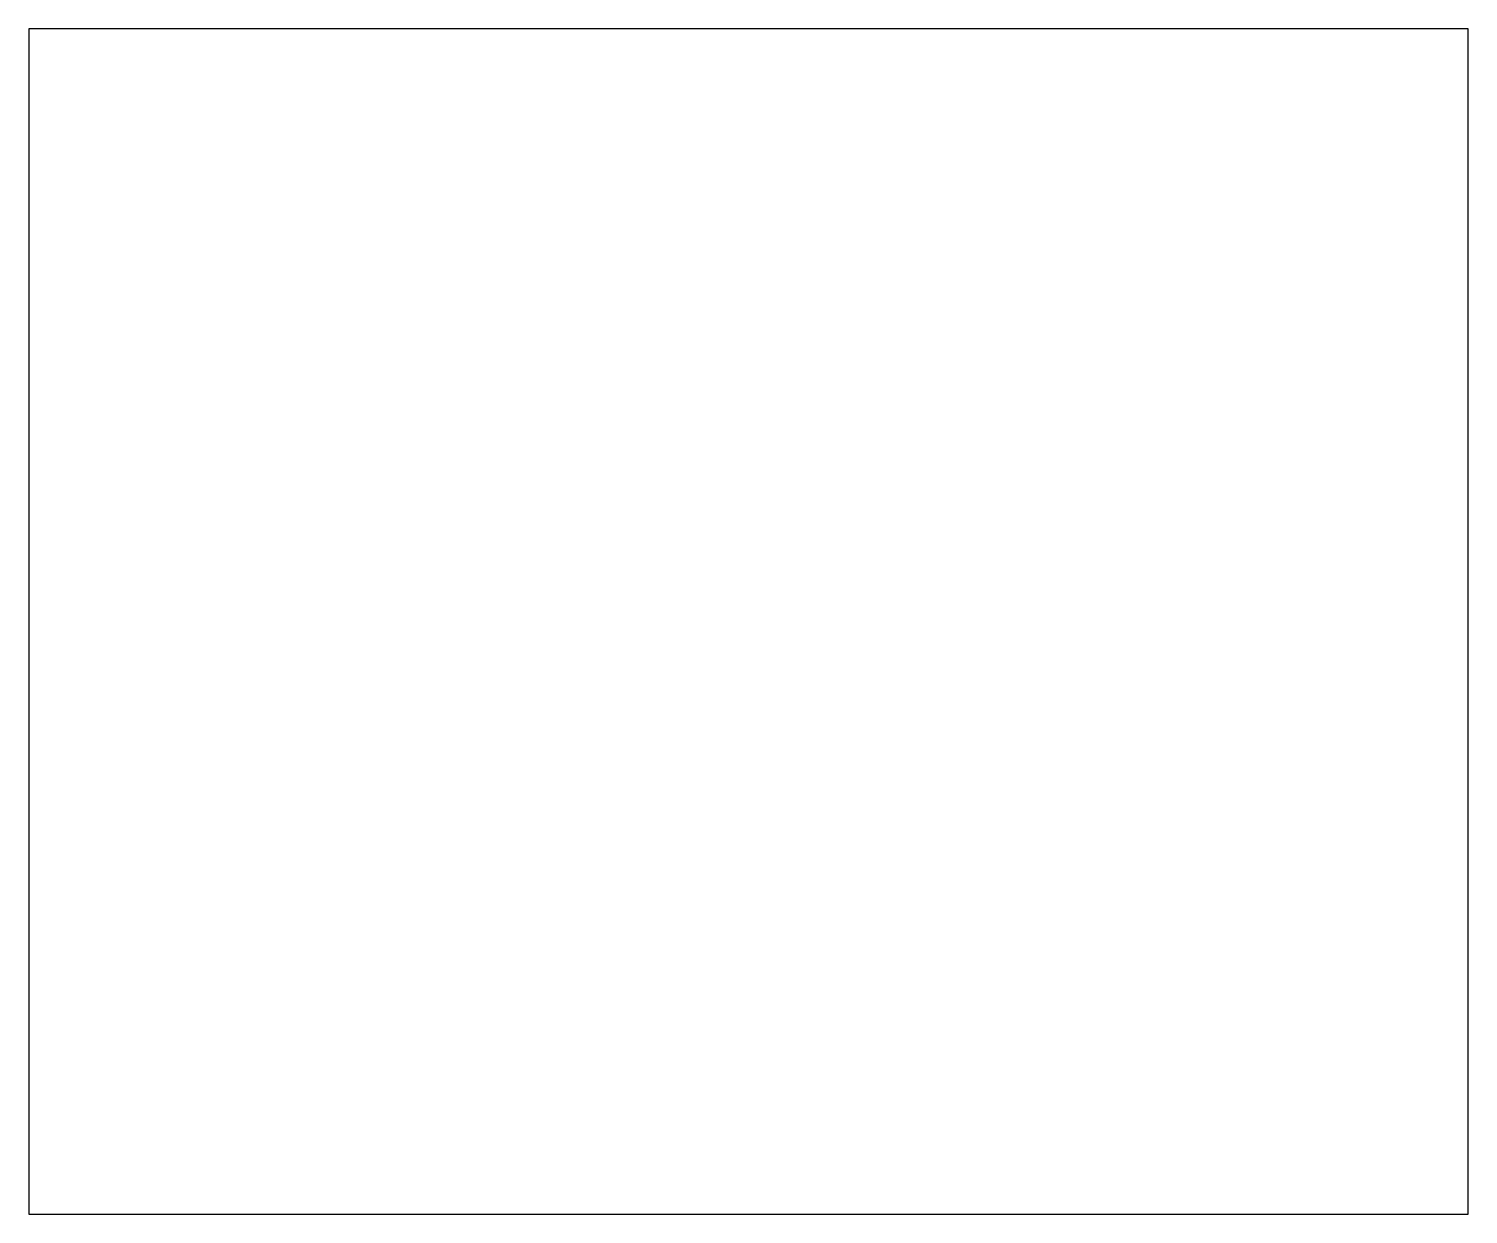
# Model space of a CAD drawing. Extents: x 0 to 28.9, y 0 to 23.9.
import ezdxf

# ---------------------------------------------------------------- set-up
doc = ezdxf.new("R2010")
doc.units = 0
doc.layers.get('0').update_dxf_attribs({"linetype": 'CONTINUOUS'})

msp = doc.modelspace()

# ---------------------------------------------------------------- linework, layer by layer
msp.add_lwpolyline([(0, 0), (28.9492, 0), (28.9492, 23.85), (0, 23.85)], close=True)

doc.saveas('drawing.dxf')
